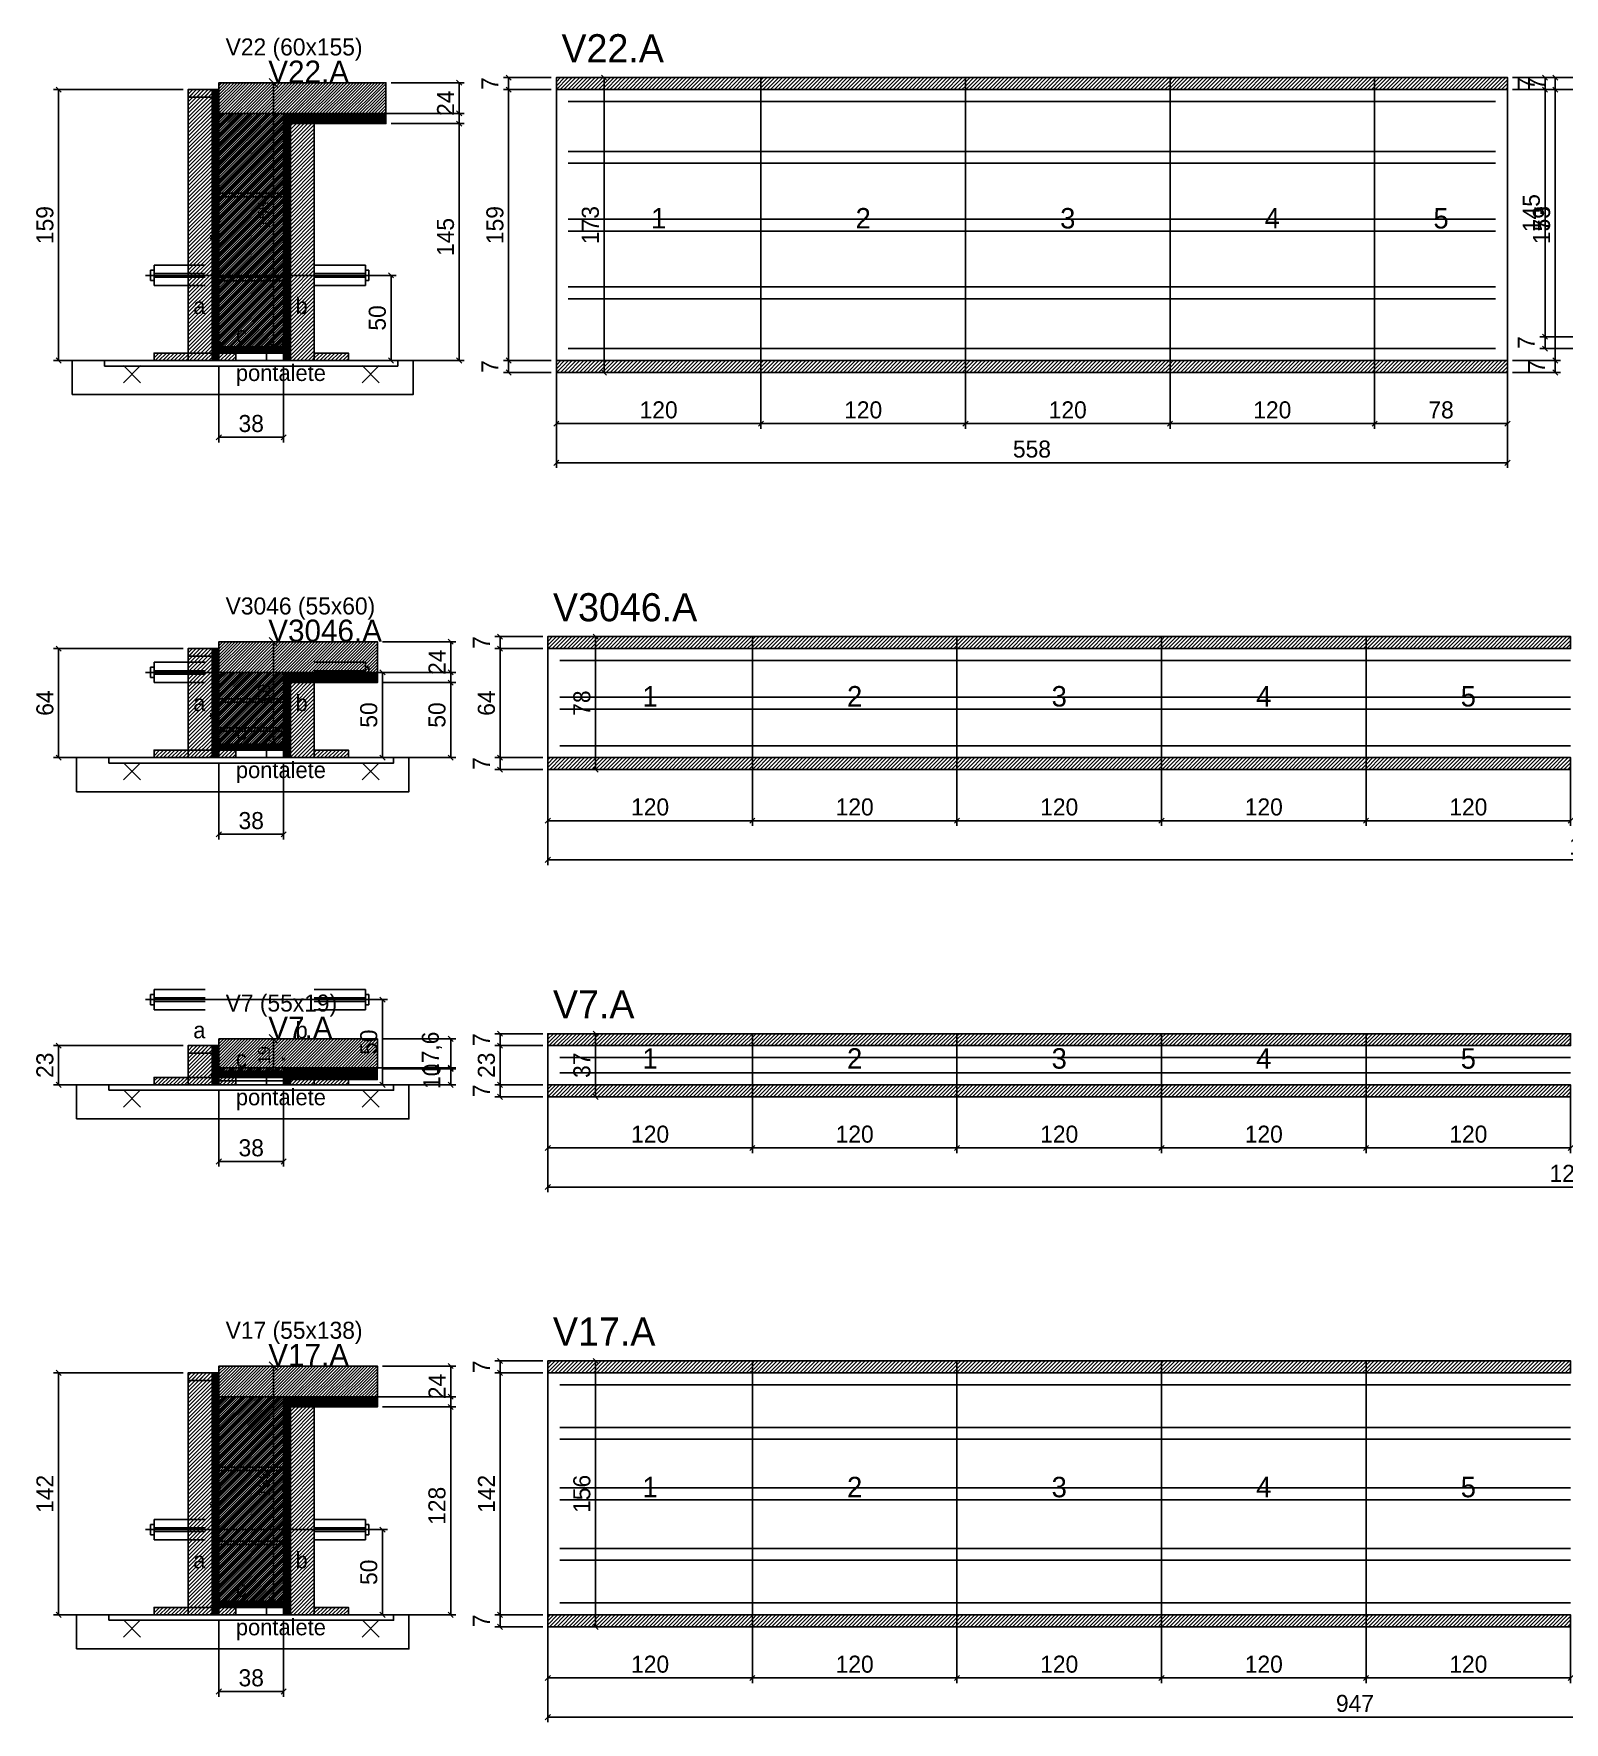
# Model space of a CAD drawing. Extents: x -10500 to 3070, y -7991 to 1250.
# Drawn here: x -69 to 829, y -958 to 33 of the extents above; entities that cross this region are included whole.
import ezdxf
from ezdxf.enums import TextEntityAlignment as Align

# ---------------------------------------------------------------- set-up
doc = ezdxf.new("R2010")
doc.units = 0
for name, color, linetype in [('5', 5, 'Continuous'), ('barrote', 126, 'Continuous'), ('CONCRETO', 251, 'Continuous'), ('COTA', 241, 'Continuous'), ('Cota Seção (2x)', 241, 'Continuous'), ('detalhes', 7, 'Continuous'), ('ESTRUTURACAO', 7, 'Continuous'), ('Hachura', 251, 'Continuous'), ('Madeira', 126, 'Continuous'), ('NOMENCLATURA', 7, 'Continuous'), ('Painéis', 200, 'Continuous'), ('presilha', 224, 'Continuous'), ('SARR_2.2x7', 40, 'Continuous'), ('SCO-___-LAJ', 224, 'Continuous'), ('TENSOR', 224, 'Continuous'), ('Texto Seção', 7, 'Continuous')]:
    doc.layers.add(name, color=color, linetype=linetype)
doc.dimstyles.new('PAINEL', dxfattribs={"dimtxt": 10, "dimasz": 3, "dimexe": 3, "dimexo": 3, "dimgap": 3, "dimtad": 1, "dimblk": 'OBLIQUE', "dimblk1": 'OBLIQUE', "dimcen": 2.5, "dimclrd": 4, "dimclre": 4, "dimclrt": 240, "dimazin": 3, "dimtfac": 1, "dimtmove": 0, "dimatfit": 3})
doc.dimstyles.new('SECAO2X', dxfattribs={"dimtxt": 7, "dimasz": 5, "dimexe": 3, "dimexo": 3, "dimgap": 2, "dimtad": 3, "dimblk": 'OBLIQUE', "dimblk1": 'OBLIQUE', "dimcen": 2.5, "dimclrd": 4, "dimclre": 4, "dimclrt": 1, "dimazin": 3, "dimtfac": 1, "dimtmove": 0, "dimatfit": 3})

# ---------------------------------------------------------------- blocks, each defined once
blk = doc.blocks.new('PAR_ESQ')
for p, q in [((-1, -1), (1, 1)), ((-1, 1), (1, -1))]:
    blk.add_line(p, q)
blk = doc.blocks.new('PAR_FUNDO_ESQ')
for p, q in [((-1, -1), (1, 1)), ((-1, 1), (1, -1))]:
    blk.add_line(p, q)
blk = doc.blocks.new('PAR_FUNDO_DIR')
for p, q in [((-1, -1), (1, 1)), ((-1, 1), (1, -1))]:
    blk.add_line(p, q)
blk = doc.blocks.new('par_int_esq')
for p, q in [((-1, -1), (1, 1)), ((-1, 1), (1, -1))]:
    blk.add_line(p, q)
blk = doc.blocks.new('par_int_dir')
for p, q in [((-1, -1), (1, 1)), ((-1, 1), (1, -1))]:
    blk.add_line(p, q)
blk = doc.blocks.new('_OBLIQUE')
at = {"color": 0, "linetype": 'BYBLOCK'}
blk.add_line((-0.5, -0.5), (0.5, 0.5), dxfattribs=at)

msp = doc.modelspace()

# ---------------------------------------------------------------- hatches: boundary and pattern name
at = {"layer": 'COTA'}
h = msp.add_hatch(dxfattribs=at)
h.set_pattern_fill('ANSI31', scale=0.4)
h.paths.add_polyline_path([(40, -151), (40, 4), (138, 4), (138, -20), (78, -20), (78, -151)])
h = msp.add_hatch(dxfattribs=at)
h.set_pattern_fill('ANSI31', scale=0.5)
h.paths.add_polyline_path([(238, 0), (358, 0), (358, 7), (238, 7)])
h = msp.add_hatch(dxfattribs=at)
h.set_pattern_fill('ANSI31', scale=0.5)
h.paths.add_polyline_path([(358, 0), (478, 0), (478, 7), (358, 7)])
h = msp.add_hatch(dxfattribs=at)
h.set_pattern_fill('ANSI31', scale=0.5)
h.paths.add_polyline_path([(478, 0), (598, 0), (598, 7), (478, 7)])
h = msp.add_hatch(dxfattribs=at)
h.set_pattern_fill('ANSI31', scale=0.5)
h.paths.add_polyline_path([(598, 0), (718, 0), (718, 7), (598, 7)])
h = msp.add_hatch(dxfattribs=at)
h.set_pattern_fill('ANSI31', scale=0.5)
h.paths.add_polyline_path([(718, 0), (796, 0), (796, 7), (718, 7)])
h = msp.add_hatch(dxfattribs=at)
h.set_pattern_fill('ANSI31', scale=0.5)
h.paths.add_polyline_path([(238, -166), (358, -166), (358, -159), (238, -159)])
h = msp.add_hatch(dxfattribs=at)
h.set_pattern_fill('ANSI31', scale=0.5)
h.paths.add_polyline_path([(358, -166), (478, -166), (478, -159), (358, -159)])
h = msp.add_hatch(dxfattribs=at)
h.set_pattern_fill('ANSI31', scale=0.5)
h.paths.add_polyline_path([(478, -166), (598, -166), (598, -159), (478, -159)])
h = msp.add_hatch(dxfattribs=at)
h.set_pattern_fill('ANSI31', scale=0.5)
h.paths.add_polyline_path([(598, -166), (718, -166), (718, -159), (598, -159)])
h = msp.add_hatch(dxfattribs=at)
h.set_pattern_fill('ANSI31', scale=0.5)
h.paths.add_polyline_path([(718, -166), (796, -166), (796, -159), (718, -159)])
h = msp.add_hatch(dxfattribs=at)
h.set_pattern_fill('ANSI31', scale=0.4)
h.paths.add_polyline_path([(40, -384), (40, -324), (133, -324), (133, -348), (78, -348), (78, -384)])
h = msp.add_hatch(dxfattribs=at)
h.set_pattern_fill('ANSI31', scale=0.5)
h.paths.add_polyline_path([(233, -328), (353, -328), (353, -321), (233, -321)])
h = msp.add_hatch(dxfattribs=at)
h.set_pattern_fill('ANSI31', scale=0.5)
h.paths.add_polyline_path([(353, -328), (473, -328), (473, -321), (353, -321)])
h = msp.add_hatch(dxfattribs=at)
h.set_pattern_fill('ANSI31', scale=0.5)
h.paths.add_polyline_path([(473, -328), (593, -328), (593, -321), (473, -321)])
h = msp.add_hatch(dxfattribs=at)
h.set_pattern_fill('ANSI31', scale=0.5)
h.paths.add_polyline_path([(593, -328), (713, -328), (713, -321), (593, -321)])
h = msp.add_hatch(dxfattribs=at)
h.set_pattern_fill('ANSI31', scale=0.5)
h.paths.add_polyline_path([(713, -328), (833, -328), (833, -321), (713, -321)])
h = msp.add_hatch(dxfattribs=at)
h.set_pattern_fill('ANSI31', scale=0.5)
h.paths.add_polyline_path([(233, -399), (353, -399), (353, -392), (233, -392)])
h = msp.add_hatch(dxfattribs=at)
h.set_pattern_fill('ANSI31', scale=0.5)
h.paths.add_polyline_path([(353, -399), (473, -399), (473, -392), (353, -392)])
h = msp.add_hatch(dxfattribs=at)
h.set_pattern_fill('ANSI31', scale=0.5)
h.paths.add_polyline_path([(473, -399), (593, -399), (593, -392), (473, -392)])
h = msp.add_hatch(dxfattribs=at)
h.set_pattern_fill('ANSI31', scale=0.5)
h.paths.add_polyline_path([(593, -399), (713, -399), (713, -392), (593, -392)])
h = msp.add_hatch(dxfattribs=at)
h.set_pattern_fill('ANSI31', scale=0.5)
h.paths.add_polyline_path([(713, -399), (833, -399), (833, -392), (713, -392)])
h = msp.add_hatch(dxfattribs=at)
h.set_pattern_fill('ANSI31', scale=0.5)
h.paths.add_polyline_path([(233, -561), (353, -561), (353, -554), (233, -554)])
h = msp.add_hatch(dxfattribs=at)
h.set_pattern_fill('ANSI31', scale=0.5)
h.paths.add_polyline_path([(353, -561), (473, -561), (473, -554), (353, -554)])
h = msp.add_hatch(dxfattribs=at)
h.set_pattern_fill('ANSI31', scale=0.5)
h.paths.add_polyline_path([(473, -561), (593, -561), (593, -554), (473, -554)])
h = msp.add_hatch(dxfattribs=at)
h.set_pattern_fill('ANSI31', scale=0.5)
h.paths.add_polyline_path([(593, -561), (713, -561), (713, -554), (593, -554)])
h = msp.add_hatch(dxfattribs=at)
h.set_pattern_fill('ANSI31', scale=0.5)
h.paths.add_polyline_path([(713, -561), (833, -561), (833, -554), (713, -554)])
h = msp.add_hatch(dxfattribs=at)
h.set_pattern_fill('ANSI31', scale=0.4)
h.paths.add_polyline_path([(40, -576), (40, -557), (133, -557), (133, -574.6), (78, -574.6), (78, -576)])
h = msp.add_hatch(dxfattribs=at)
h.set_pattern_fill('ANSI31', scale=0.5)
h.paths.add_polyline_path([(233, -591), (353, -591), (353, -584), (233, -584)])
h = msp.add_hatch(dxfattribs=at)
h.set_pattern_fill('ANSI31', scale=0.5)
h.paths.add_polyline_path([(353, -591), (473, -591), (473, -584), (353, -584)])
h = msp.add_hatch(dxfattribs=at)
h.set_pattern_fill('ANSI31', scale=0.5)
h.paths.add_polyline_path([(473, -591), (593, -591), (593, -584), (473, -584)])
h = msp.add_hatch(dxfattribs=at)
h.set_pattern_fill('ANSI31', scale=0.5)
h.paths.add_polyline_path([(593, -591), (713, -591), (713, -584), (593, -584)])
h = msp.add_hatch(dxfattribs=at)
h.set_pattern_fill('ANSI31', scale=0.5)
h.paths.add_polyline_path([(713, -591), (833, -591), (833, -584), (713, -584)])
h = msp.add_hatch(dxfattribs=at)
h.set_pattern_fill('ANSI31', scale=0.4)
h.paths.add_polyline_path([(40, -887), (40, -749), (133, -749), (133, -773), (78, -773), (78, -887)])
h = msp.add_hatch(dxfattribs=at)
h.set_pattern_fill('ANSI31', scale=0.5)
h.paths.add_polyline_path([(233, -753), (353, -753), (353, -746), (233, -746)])
h = msp.add_hatch(dxfattribs=at)
h.set_pattern_fill('ANSI31', scale=0.5)
h.paths.add_polyline_path([(353, -753), (473, -753), (473, -746), (353, -746)])
h = msp.add_hatch(dxfattribs=at)
h.set_pattern_fill('ANSI31', scale=0.5)
h.paths.add_polyline_path([(473, -753), (593, -753), (593, -746), (473, -746)])
h = msp.add_hatch(dxfattribs=at)
h.set_pattern_fill('ANSI31', scale=0.5)
h.paths.add_polyline_path([(593, -753), (713, -753), (713, -746), (593, -746)])
h = msp.add_hatch(dxfattribs=at)
h.set_pattern_fill('ANSI31', scale=0.5)
h.paths.add_polyline_path([(713, -753), (833, -753), (833, -746), (713, -746)])
h = msp.add_hatch(dxfattribs=at)
h.set_pattern_fill('ANSI31', scale=0.5)
h.paths.add_polyline_path([(233, -902), (353, -902), (353, -895), (233, -895)])
h = msp.add_hatch(dxfattribs=at)
h.set_pattern_fill('ANSI31', scale=0.5)
h.paths.add_polyline_path([(353, -902), (473, -902), (473, -895), (353, -895)])
h = msp.add_hatch(dxfattribs=at)
h.set_pattern_fill('ANSI31', scale=0.5)
h.paths.add_polyline_path([(473, -902), (593, -902), (593, -895), (473, -895)])
h = msp.add_hatch(dxfattribs=at)
h.set_pattern_fill('ANSI31', scale=0.5)
h.paths.add_polyline_path([(593, -902), (713, -902), (713, -895), (593, -895)])
h = msp.add_hatch(dxfattribs=at)
h.set_pattern_fill('ANSI31', scale=0.5)
h.paths.add_polyline_path([(713, -902), (833, -902), (833, -895), (713, -895)])
at = {"layer": 'Hachura'}
h = msp.add_hatch(dxfattribs=at)
h.set_pattern_fill('ANSI31', scale=0.5)
h.paths.add_polyline_path([(22, -159), (36, -159), (36, 0), (22, 0)])
h = msp.add_hatch(dxfattribs=at)
h.set_pattern_fill('ANSI31', scale=0.5)
h.paths.add_polyline_path([(22, -4.4), (36, -4.4), (36, 0), (22, 0)])
h = msp.add_hatch(dxfattribs=at)
h.set_pattern_fill('SOLID')
h.paths.add_polyline_path([(36, -159), (40, -159), (40, 0), (36, 0)])
h = msp.add_hatch(dxfattribs=at)
h.set_pattern_fill('SOLID')
h.paths.add_polyline_path([(78, -159), (82, -159), (82, -14), (78, -14)])
h = msp.add_hatch(dxfattribs=at)
h.set_pattern_fill('SOLID')
h.paths.add_polyline_path([(78, -14), (138, -14), (138, -20), (78, -20)])
h = msp.add_hatch(dxfattribs=at)
h.set_pattern_fill('ANSI31', scale=0.5)
h.paths.add_polyline_path([(82, -159), (96, -159), (96, -14), (82, -14)])
h = msp.add_hatch(dxfattribs=at)
h.set_pattern_fill('ANSI31', scale=0.5)
h.paths.add_polyline_path([(82, -18.4), (96, -18.4), (96, -14), (82, -14)])
h = msp.add_hatch(dxfattribs=at)
h.set_pattern_fill('ANSI31', scale=0.5)
h.paths.add_polyline_path([(2, -159), (22, -159), (22, -154.6), (2, -154.6)])
h = msp.add_hatch(dxfattribs=at)
h.set_pattern_fill('SOLID')
h.paths.add_polyline_path([(40, -154.6), (78, -154.6), (78, -151), (40, -151)])
h = msp.add_hatch(dxfattribs=at)
h.set_pattern_fill('ANSI31', scale=0.5)
h.paths.add_polyline_path([(40, -159), (50, -159), (50, -154.6), (40, -154.6)])
h = msp.add_hatch(dxfattribs=at)
h.set_pattern_fill('ANSI31', scale=0.5)
h.paths.add_polyline_path([(96, -159), (116, -159), (116, -154.6), (96, -154.6)])
h = msp.add_hatch(dxfattribs=at)
h.set_pattern_fill('ANSI31', scale=0.5)
h.paths.add_polyline_path([(22, -392), (36, -392), (36, -328), (22, -328)])
h = msp.add_hatch(dxfattribs=at)
h.set_pattern_fill('ANSI31', scale=0.5)
h.paths.add_polyline_path([(22, -332.4), (36, -332.4), (36, -328), (22, -328)])
h = msp.add_hatch(dxfattribs=at)
h.set_pattern_fill('SOLID')
h.paths.add_polyline_path([(36, -392), (40, -392), (40, -328), (36, -328)])
h = msp.add_hatch(dxfattribs=at)
h.set_pattern_fill('SOLID')
h.paths.add_polyline_path([(78, -392), (82, -392), (82, -342), (78, -342)])
h = msp.add_hatch(dxfattribs=at)
h.set_pattern_fill('SOLID')
h.paths.add_polyline_path([(78, -342), (133, -342), (133, -348), (78, -348)])
h = msp.add_hatch(dxfattribs=at)
h.set_pattern_fill('ANSI31', scale=0.5)
h.paths.add_polyline_path([(82, -392), (96, -392), (96, -342), (82, -342)])
h = msp.add_hatch(dxfattribs=at)
h.set_pattern_fill('ANSI31', scale=0.5)
h.paths.add_polyline_path([(82, -346.4), (96, -346.4), (96, -342), (82, -342)])
h = msp.add_hatch(dxfattribs=at)
h.set_pattern_fill('SOLID')
h.paths.add_polyline_path([(40, -387.6), (78, -387.6), (78, -384), (40, -384)])
h = msp.add_hatch(dxfattribs=at)
h.set_pattern_fill('ANSI31', scale=0.5)
h.paths.add_polyline_path([(2, -392), (22, -392), (22, -387.6), (2, -387.6)])
h = msp.add_hatch(dxfattribs=at)
h.set_pattern_fill('ANSI31', scale=0.5)
h.paths.add_polyline_path([(40, -392), (50, -392), (50, -387.6), (40, -387.6)])
h = msp.add_hatch(dxfattribs=at)
h.set_pattern_fill('ANSI31', scale=0.5)
h.paths.add_polyline_path([(96, -392), (116, -392), (116, -387.6), (96, -387.6)])
h = msp.add_hatch(dxfattribs=at)
h.set_pattern_fill('ANSI31', scale=0.5)
h.paths.add_polyline_path([(22, -584), (36, -584), (36, -561), (22, -561)])
h = msp.add_hatch(dxfattribs=at)
h.set_pattern_fill('ANSI31', scale=0.5)
h.paths.add_polyline_path([(22, -565.4), (36, -565.4), (36, -561), (22, -561)])
h = msp.add_hatch(dxfattribs=at)
h.set_pattern_fill('SOLID')
h.paths.add_polyline_path([(36, -584), (40, -584), (40, -561), (36, -561)])
h = msp.add_hatch(dxfattribs=at)
h.set_pattern_fill('SOLID')
h.paths.add_polyline_path([(78, -584), (82, -584), (82, -574), (78, -574)])
h = msp.add_hatch(dxfattribs=at)
h.set_pattern_fill('SOLID')
h.paths.add_polyline_path([(78, -574), (133, -574), (133, -581), (78, -581)])
h = msp.add_hatch(dxfattribs=at)
h.set_pattern_fill('ANSI31', scale=0.5)
h.paths.add_polyline_path([(82, -584), (96, -584), (96, -574), (82, -574)])
h = msp.add_hatch(dxfattribs=at)
h.set_pattern_fill('ANSI31', scale=0.5)
h.paths.add_polyline_path([(82, -578.4), (96, -578.4), (96, -574), (82, -574)])
h = msp.add_hatch(dxfattribs=at)
h.set_pattern_fill('ANSI31', scale=0.5)
h.paths.add_polyline_path([(2, -584), (22, -584), (22, -579.6), (2, -579.6)])
h = msp.add_hatch(dxfattribs=at)
h.set_pattern_fill('SOLID')
h.paths.add_polyline_path([(40, -579.6), (78, -579.6), (78, -576), (40, -576)])
h = msp.add_hatch(dxfattribs=at)
h.set_pattern_fill('ANSI31', scale=0.5)
h.paths.add_polyline_path([(40, -584), (50, -584), (50, -579.6), (40, -579.6)])
h = msp.add_hatch(dxfattribs=at)
h.set_pattern_fill('ANSI31', scale=0.5)
h.paths.add_polyline_path([(96, -584), (116, -584), (116, -579.6), (96, -579.6)])
h = msp.add_hatch(dxfattribs=at)
h.set_pattern_fill('ANSI31', scale=0.5)
h.paths.add_polyline_path([(22, -895), (36, -895), (36, -753), (22, -753)])
h = msp.add_hatch(dxfattribs=at)
h.set_pattern_fill('ANSI31', scale=0.5)
h.paths.add_polyline_path([(22, -757.4), (36, -757.4), (36, -753), (22, -753)])
h = msp.add_hatch(dxfattribs=at)
h.set_pattern_fill('SOLID')
h.paths.add_polyline_path([(36, -895), (40, -895), (40, -753), (36, -753)])
h = msp.add_hatch(dxfattribs=at)
h.set_pattern_fill('SOLID')
h.paths.add_polyline_path([(78, -895), (82, -895), (82, -767), (78, -767)])
h = msp.add_hatch(dxfattribs=at)
h.set_pattern_fill('SOLID')
h.paths.add_polyline_path([(78, -767), (133, -767), (133, -773), (78, -773)])
h = msp.add_hatch(dxfattribs=at)
h.set_pattern_fill('ANSI31', scale=0.5)
h.paths.add_polyline_path([(82, -895), (96, -895), (96, -767), (82, -767)])
h = msp.add_hatch(dxfattribs=at)
h.set_pattern_fill('ANSI31', scale=0.5)
h.paths.add_polyline_path([(82, -771.4), (96, -771.4), (96, -767), (82, -767)])
h = msp.add_hatch(dxfattribs=at)
h.set_pattern_fill('ANSI31', scale=0.5)
h.paths.add_polyline_path([(2, -895), (22, -895), (22, -890.6), (2, -890.6)])
h = msp.add_hatch(dxfattribs=at)
h.set_pattern_fill('SOLID')
h.paths.add_polyline_path([(40, -890.6), (78, -890.6), (78, -887), (40, -887)])
h = msp.add_hatch(dxfattribs=at)
h.set_pattern_fill('ANSI31', scale=0.5)
h.paths.add_polyline_path([(40, -895), (50, -895), (50, -890.6), (40, -890.6)])
h = msp.add_hatch(dxfattribs=at)
h.set_pattern_fill('ANSI31', scale=0.5)
h.paths.add_polyline_path([(96, -895), (116, -895), (116, -890.6), (96, -890.6)])
at = {"layer": 'HACHURACONCRETO'}
h = msp.add_hatch(dxfattribs=at)
h.set_pattern_fill('ANSI31', scale=0.3)
h.paths.add_polyline_path([(40, -154.6), (78, -154.6), (78, -14), (40, -14)])
h = msp.add_hatch(dxfattribs=at)
h.set_pattern_fill('ANSI31', scale=0.3)
h.paths.add_polyline_path([(40, -387.6), (78, -387.6), (78, -342), (40, -342)])
h = msp.add_hatch(dxfattribs=at)
h.set_pattern_fill('ANSI31', scale=0.3)
h.paths.add_polyline_path([(40, -579.6), (78, -579.6), (78, -574), (40, -574)])
h = msp.add_hatch(dxfattribs=at)
h.set_pattern_fill('ANSI31', scale=0.3)
h.paths.add_polyline_path([(40, -890.6), (78, -890.6), (78, -767), (40, -767)])

# ---------------------------------------------------------------- linework, layer by layer
for p, q in [((0, -106), (0, -112)), ((2, -106), (0, -106)), ((2, -103), (32, -103)), ((2, -103), (2, -115)), ((2, -108), (32, -108)), ((96, -103), (126, -103)), ((96, -108), (126, -108)), ((126, -103), (126, -115)), ((126, -106), (128, -106)), ((128, -106), (128, -112)), ((2, -112), (0, -112)), ((2, -110), (32, -110)), ((2, -115), (32, -115)), ((96, -110), (126, -110)), ((96, -115), (126, -115)), ((126, -112), (128, -112)), ((2, -336), (32, -336)), ((2, -336), (2, -348)), ((96, -336), (126, -336)), ((126, -336), (126, -348)), ((0, -339), (0, -345)), ((2, -339), (0, -339)), ((2, -345), (0, -345)), ((2, -341), (32, -341)), ((2, -343), (32, -343)), ((96, -341), (126, -341)), ((96, -343), (126, -343)), ((126, -339), (128, -339)), ((126, -345), (128, -345)), ((128, -339), (128, -345)), ((2, -348), (32, -348)), ((96, -348), (126, -348)), ((0, -531), (0, -537)), ((2, -531), (0, -531)), ((2, -528), (32, -528)), ((2, -528), (2, -540)), ((2, -533), (32, -533)), ((2, -535), (32, -535)), ((96, -528), (126, -528)), ((96, -533), (126, -533)), ((96, -535), (126, -535)), ((126, -528), (126, -540)), ((126, -531), (128, -531)), ((128, -531), (128, -537)), ((2, -537), (0, -537)), ((2, -540), (32, -540)), ((96, -540), (126, -540)), ((126, -537), (128, -537)), ((0, -842), (0, -848)), ((2, -842), (0, -842)), ((2, -839), (32, -839)), ((2, -839), (2, -851)), ((96, -839), (126, -839)), ((126, -839), (126, -851)), ((126, -842), (128, -842)), ((128, -842), (128, -848)), ((2, -848), (0, -848)), ((2, -844), (32, -844)), ((2, -846), (32, -846)), ((2, -851), (32, -851)), ((96, -844), (126, -844)), ((96, -846), (126, -846)), ((96, -851), (126, -851)), ((126, -848), (128, -848))]:
    msp.add_line(p, q)
at = {"layer": 'BARRA_ANCORAGEM'}
for p, q in [((40, -60.85), (78, -60.85)), ((40, -62.85), (40, -60.85)), ((40, -62.85), (78, -62.85)), ((78, -62.85), (78, -60.85)), ((40, -110.15), (78, -110.15)), ((40, -112.15), (40, -110.15)), ((40, -112.15), (78, -112.15)), ((78, -112.15), (78, -110.15)), ((40, -357.5), (78, -357.5)), ((40, -359.5), (40, -357.5)), ((40, -359.5), (78, -359.5)), ((78, -359.5), (78, -357.5)), ((40, -374.5), (78, -374.5)), ((40, -376.5), (40, -374.5)), ((78, -376.5), (78, -374.5)), ((40, -376.5), (78, -376.5)), ((40, -576.3), (78, -576.3)), ((40, -578.3), (40, -576.3)), ((40, -578.3), (78, -578.3)), ((40, -579.7), (78, -579.7)), ((40, -581.7), (40, -579.7)), ((40, -581.7), (78, -581.7)), ((78, -578.3), (78, -576.3)), ((78, -581.7), (78, -579.7)), ((40, -808.24), (78, -808.24)), ((40, -810.24), (40, -808.24)), ((40, -810.24), (78, -810.24)), ((78, -810.24), (78, -808.24)), ((40, -851.76), (78, -851.76)), ((40, -853.76), (40, -851.76)), ((78, -853.76), (78, -851.76)), ((40, -853.76), (78, -853.76))]:
    msp.add_line(p, q, dxfattribs=at)
at = {"layer": 'barrote'}
for points in [[(-46, -179), (154, -179), (154, -159), (-46, -159)], [(-43.5, -412), (151.5, -412), (151.5, -392), (-43.5, -392)], [(-43.5, -604), (151.5, -604), (151.5, -584), (-43.5, -584)], [(-43.5, -915), (151.5, -915), (151.5, -895), (-43.5, -895)]]:
    msp.add_lwpolyline(points, close=True, dxfattribs=at)
at = {"layer": 'CONCRETO'}
for points in [[(40, -151), (40, 4), (138, 4), (138, -20), (78, -20), (78, -151)], [(40, -384), (40, -324), (133, -324), (133, -348), (78, -348), (78, -384)], [(40, -576), (40, -557), (133, -557), (133, -574.6), (78, -574.6), (78, -576)], [(40, -887), (40, -749), (133, -749), (133, -773), (78, -773), (78, -887)]]:
    msp.add_lwpolyline(points, close=True, dxfattribs=at)
at = {"layer": 'HACHURACONCRETO'}
for points in [[(40, -154.6), (78, -154.6), (78, -14), (40, -14)], [(40, -387.6), (78, -387.6), (78, -342), (40, -342)], [(40, -579.6), (78, -579.6), (78, -574), (40, -574)], [(40, -890.6), (78, -890.6), (78, -767), (40, -767)]]:
    msp.add_lwpolyline(points, close=True, dxfattribs=at)
at = {"layer": 'Madeira'}
for points in [[(22, -159), (36, -159), (36, 0), (22, 0)], [(22, -4.4), (36, -4.4), (36, 0), (22, 0)], [(82, -159), (96, -159), (96, -14), (82, -14)], [(82, -18.4), (96, -18.4), (96, -14), (82, -14)], [(2, -159), (22, -159), (22, -154.6), (2, -154.6)], [(22, -159), (36, -159), (36, -154.6), (22, -154.6)], [(40, -159), (50, -159), (50, -154.6), (40, -154.6)], [(68, -159), (78, -159), (78, -154.6), (68, -154.6)], [(96, -159), (116, -159), (116, -154.6), (96, -154.6)], [(22, -392), (36, -392), (36, -328), (22, -328)], [(22, -332.4), (36, -332.4), (36, -328), (22, -328)], [(82, -392), (96, -392), (96, -342), (82, -342)], [(82, -346.4), (96, -346.4), (96, -342), (82, -342)], [(2, -392), (22, -392), (22, -387.6), (2, -387.6)], [(22, -392), (36, -392), (36, -387.6), (22, -387.6)], [(40, -392), (50, -392), (50, -387.6), (40, -387.6)], [(68, -392), (78, -392), (78, -387.6), (68, -387.6)], [(96, -392), (116, -392), (116, -387.6), (96, -387.6)], [(22, -584), (36, -584), (36, -561), (22, -561)], [(22, -565.4), (36, -565.4), (36, -561), (22, -561)], [(82, -584), (96, -584), (96, -574), (82, -574)], [(82, -578.4), (96, -578.4), (96, -574), (82, -574)], [(2, -584), (22, -584), (22, -579.6), (2, -579.6)], [(22, -584), (36, -584), (36, -579.6), (22, -579.6)], [(40, -584), (50, -584), (50, -579.6), (40, -579.6)], [(68, -584), (78, -584), (78, -579.6), (68, -579.6)], [(96, -584), (116, -584), (116, -579.6), (96, -579.6)], [(22, -895), (36, -895), (36, -753), (22, -753)], [(22, -757.4), (36, -757.4), (36, -753), (22, -753)], [(82, -895), (96, -895), (96, -767), (82, -767)], [(82, -771.4), (96, -771.4), (96, -767), (82, -767)], [(2, -895), (22, -895), (22, -890.6), (2, -890.6)], [(22, -895), (36, -895), (36, -890.6), (22, -890.6)], [(40, -895), (50, -895), (50, -890.6), (40, -890.6)], [(68, -895), (78, -895), (78, -890.6), (68, -890.6)], [(96, -895), (116, -895), (116, -890.6), (96, -890.6)]]:
    msp.add_lwpolyline(points, close=True, dxfattribs=at)
at = {"layer": 'Painéis'}
for p, q in [((238, 0), (358, 0)), ((238, -159), (238, 0)), ((358, -159), (358, 0)), ((358, -159), (358, 0)), ((358, 0), (478, 0)), ((358, -159), (358, 0)), ((478, -159), (478, 0)), ((478, -159), (478, 0)), ((478, 0), (598, 0)), ((478, -159), (478, 0)), ((598, -159), (598, 0)), ((598, -159), (598, 0)), ((598, 0), (718, 0)), ((598, -159), (598, 0)), ((718, -159), (718, 0)), ((718, -159), (718, 0)), ((718, 0), (796, 0)), ((718, -159), (718, 0)), ((796, -159), (796, 0)), ((238, -159), (358, -159)), ((358, -159), (478, -159)), ((478, -159), (598, -159)), ((598, -159), (718, -159)), ((718, -159), (796, -159)), ((233, -328), (353, -328)), ((233, -392), (233, -328)), ((353, -392), (353, -328)), ((353, -392), (353, -328)), ((353, -328), (473, -328)), ((353, -392), (353, -328)), ((473, -392), (473, -328)), ((473, -392), (473, -328)), ((473, -328), (593, -328)), ((473, -392), (473, -328)), ((593, -392), (593, -328)), ((593, -392), (593, -328)), ((593, -328), (713, -328)), ((593, -392), (593, -328)), ((713, -392), (713, -328)), ((713, -392), (713, -328)), ((713, -328), (833, -328)), ((713, -392), (713, -328)), ((233, -392), (353, -392)), ((353, -392), (473, -392)), ((473, -392), (593, -392)), ((593, -392), (713, -392)), ((713, -392), (833, -392)), ((233, -561), (353, -561)), ((233, -584), (233, -561)), ((353, -584), (353, -561)), ((353, -584), (353, -561)), ((353, -561), (473, -561)), ((353, -584), (353, -561)), ((473, -584), (473, -561)), ((473, -584), (473, -561)), ((473, -561), (593, -561)), ((473, -584), (473, -561)), ((593, -584), (593, -561)), ((593, -584), (593, -561)), ((593, -561), (713, -561)), ((593, -584), (593, -561)), ((713, -584), (713, -561)), ((713, -584), (713, -561)), ((713, -561), (833, -561)), ((713, -584), (713, -561)), ((233, -584), (353, -584)), ((353, -584), (473, -584)), ((473, -584), (593, -584)), ((593, -584), (713, -584)), ((713, -584), (833, -584)), ((233, -753), (353, -753)), ((233, -895), (233, -753)), ((353, -895), (353, -753)), ((353, -895), (353, -753)), ((353, -753), (473, -753)), ((353, -895), (353, -753)), ((473, -895), (473, -753)), ((473, -895), (473, -753)), ((473, -753), (593, -753)), ((473, -895), (473, -753)), ((593, -895), (593, -753)), ((593, -895), (593, -753)), ((593, -753), (713, -753)), ((593, -895), (593, -753)), ((713, -895), (713, -753)), ((713, -895), (713, -753)), ((713, -753), (833, -753)), ((713, -895), (713, -753)), ((233, -895), (353, -895)), ((353, -895), (473, -895)), ((473, -895), (593, -895)), ((593, -895), (713, -895)), ((713, -895), (833, -895))]:
    msp.add_line(p, q, dxfattribs=at)
for points in [[(36, -159), (40, -159), (40, 0), (36, 0)], [(78, -159), (82, -159), (82, -14), (78, -14)], [(78, -14), (138, -14), (138, -20), (78, -20)], [(40, -154.6), (78, -154.6), (78, -151), (40, -151)], [(36, -392), (40, -392), (40, -328), (36, -328)], [(78, -392), (82, -392), (82, -342), (78, -342)], [(78, -342), (133, -342), (133, -348), (78, -348)], [(40, -387.6), (78, -387.6), (78, -384), (40, -384)], [(36, -584), (40, -584), (40, -561), (36, -561)], [(78, -584), (82, -584), (82, -574), (78, -574)], [(78, -574), (133, -574), (133, -574.6), (78, -574.6)], [(40, -579.6), (78, -579.6), (78, -576), (40, -576)], [(36, -895), (40, -895), (40, -753), (36, -753)], [(78, -895), (82, -895), (82, -767), (78, -767)], [(78, -767), (133, -767), (133, -773), (78, -773)], [(40, -890.6), (78, -890.6), (78, -887), (40, -887)]]:
    msp.add_lwpolyline(points, close=True, dxfattribs=at)
at = {"layer": 'presilha'}
for p, q in [((-16, -172), (-6, -162)), ((-16, -162), (-6, -172)), ((124, -172), (134, -162)), ((124, -162), (134, -172)), ((-16, -405), (-6, -395)), ((-16, -395), (-6, -405)), ((124, -405), (134, -395)), ((124, -395), (134, -405)), ((-16, -597), (-6, -587)), ((-16, -587), (-6, -597)), ((124, -597), (134, -587)), ((124, -587), (134, -597)), ((-16, -908), (-6, -898)), ((-16, -898), (-6, -908)), ((124, -908), (134, -898)), ((124, -898), (134, -908))]:
    msp.add_line(p, q, dxfattribs=at)
at = {"layer": 'SARR_2.2x7'}
for points in [[(245, -7), (358, -7)], [(245, -7), (358, -7)], [(358, -7), (478, -7)], [(358, -7), (478, -7)], [(478, -7), (598, -7)], [(478, -7), (598, -7)], [(598, -7), (718, -7)], [(598, -7), (718, -7)], [(718, -7), (789, -7)], [(718, -7), (789, -7)], [(245, -36.25), (358, -36.25)], [(245, -36.25), (358, -36.25)], [(358, -36.25), (478, -36.25)], [(358, -36.25), (478, -36.25)], [(478, -36.25), (598, -36.25)], [(478, -36.25), (598, -36.25)], [(598, -36.25), (718, -36.25)], [(598, -36.25), (718, -36.25)], [(718, -36.25), (789, -36.25)], [(718, -36.25), (789, -36.25)], [(245, -43.25), (358, -43.25)], [(245, -43.25), (358, -43.25)], [(358, -43.25), (478, -43.25)], [(358, -43.25), (478, -43.25)], [(478, -43.25), (598, -43.25)], [(478, -43.25), (598, -43.25)], [(598, -43.25), (718, -43.25)], [(598, -43.25), (718, -43.25)], [(718, -43.25), (789, -43.25)], [(718, -43.25), (789, -43.25)], [(245, -76), (358, -76)], [(245, -76), (358, -76)], [(358, -76), (478, -76)], [(358, -76), (478, -76)], [(478, -76), (598, -76)], [(478, -76), (598, -76)], [(598, -76), (718, -76)], [(598, -76), (718, -76)], [(718, -76), (789, -76)], [(718, -76), (789, -76)], [(245, -83), (358, -83)], [(245, -83), (358, -83)], [(358, -83), (478, -83)], [(358, -83), (478, -83)], [(478, -83), (598, -83)], [(478, -83), (598, -83)], [(598, -83), (718, -83)], [(598, -83), (718, -83)], [(718, -83), (789, -83)], [(718, -83), (789, -83)], [(245, -115.75), (358, -115.75)], [(245, -115.75), (358, -115.75)], [(358, -115.75), (478, -115.75)], [(358, -115.75), (478, -115.75)], [(478, -115.75), (598, -115.75)], [(478, -115.75), (598, -115.75)], [(598, -115.75), (718, -115.75)], [(598, -115.75), (718, -115.75)], [(718, -115.75), (789, -115.75)], [(718, -115.75), (789, -115.75)], [(245, -122.75), (358, -122.75)], [(245, -122.75), (358, -122.75)], [(358, -122.75), (478, -122.75)], [(358, -122.75), (478, -122.75)], [(478, -122.75), (598, -122.75)], [(478, -122.75), (598, -122.75)], [(598, -122.75), (718, -122.75)], [(598, -122.75), (718, -122.75)], [(718, -122.75), (789, -122.75)], [(718, -122.75), (789, -122.75)], [(245, -152), (358, -152)], [(245, -152), (358, -152)], [(358, -152), (478, -152)], [(358, -152), (478, -152)], [(478, -152), (598, -152)], [(478, -152), (598, -152)], [(598, -152), (718, -152)], [(598, -152), (718, -152)], [(718, -152), (789, -152)], [(718, -152), (789, -152)], [(240, -335), (353, -335)], [(240, -335), (353, -335)], [(353, -335), (473, -335)], [(353, -335), (473, -335)], [(473, -335), (593, -335)], [(473, -335), (593, -335)], [(593, -335), (713, -335)], [(593, -335), (713, -335)], [(713, -335), (833, -335)], [(713, -335), (833, -335)], [(240, -356.5), (353, -356.5)], [(240, -356.5), (353, -356.5)], [(353, -356.5), (473, -356.5)], [(353, -356.5), (473, -356.5)], [(473, -356.5), (593, -356.5)], [(473, -356.5), (593, -356.5)], [(593, -356.5), (713, -356.5)], [(593, -356.5), (713, -356.5)], [(713, -356.5), (833, -356.5)], [(713, -356.5), (833, -356.5)], [(240, -363.5), (353, -363.5)], [(240, -363.5), (353, -363.5)], [(353, -363.5), (473, -363.5)], [(353, -363.5), (473, -363.5)], [(473, -363.5), (593, -363.5)], [(473, -363.5), (593, -363.5)], [(593, -363.5), (713, -363.5)], [(593, -363.5), (713, -363.5)], [(713, -363.5), (833, -363.5)], [(713, -363.5), (833, -363.5)], [(240, -385), (353, -385)], [(240, -385), (353, -385)], [(353, -385), (473, -385)], [(353, -385), (473, -385)], [(473, -385), (593, -385)], [(473, -385), (593, -385)], [(593, -385), (713, -385)], [(593, -385), (713, -385)], [(713, -385), (833, -385)], [(713, -385), (833, -385)], [(240, -568), (353, -568)], [(240, -568), (353, -568)], [(353, -568), (473, -568)], [(353, -568), (473, -568)], [(473, -568), (593, -568)], [(473, -568), (593, -568)], [(593, -568), (713, -568)], [(593, -568), (713, -568)], [(713, -568), (833, -568)], [(713, -568), (833, -568)], [(240, -577), (353, -577)], [(240, -577), (353, -577)], [(353, -577), (473, -577)], [(353, -577), (473, -577)], [(473, -577), (593, -577)], [(473, -577), (593, -577)], [(593, -577), (713, -577)], [(593, -577), (713, -577)], [(713, -577), (833, -577)], [(713, -577), (833, -577)], [(240, -760), (353, -760)], [(240, -760), (353, -760)], [(353, -760), (473, -760)], [(353, -760), (473, -760)], [(473, -760), (593, -760)], [(473, -760), (593, -760)], [(593, -760), (713, -760)], [(593, -760), (713, -760)], [(713, -760), (833, -760)], [(713, -760), (833, -760)], [(240, -785), (353, -785)], [(240, -785), (353, -785)], [(240, -792), (353, -792)], [(240, -792), (353, -792)], [(353, -785), (473, -785)], [(353, -785), (473, -785)], [(353, -792), (473, -792)], [(353, -792), (473, -792)], [(473, -785), (593, -785)], [(473, -785), (593, -785)], [(473, -792), (593, -792)], [(473, -792), (593, -792)], [(593, -785), (713, -785)], [(593, -785), (713, -785)], [(593, -792), (713, -792)], [(593, -792), (713, -792)], [(713, -785), (833, -785)], [(713, -785), (833, -785)], [(713, -792), (833, -792)], [(713, -792), (833, -792)], [(240, -820.5), (353, -820.5)], [(240, -820.5), (353, -820.5)], [(353, -820.5), (473, -820.5)], [(353, -820.5), (473, -820.5)], [(473, -820.5), (593, -820.5)], [(473, -820.5), (593, -820.5)], [(593, -820.5), (713, -820.5)], [(593, -820.5), (713, -820.5)], [(713, -820.5), (833, -820.5)], [(713, -820.5), (833, -820.5)], [(240, -827.5), (353, -827.5)], [(240, -827.5), (353, -827.5)], [(353, -827.5), (473, -827.5)], [(353, -827.5), (473, -827.5)], [(473, -827.5), (593, -827.5)], [(473, -827.5), (593, -827.5)], [(593, -827.5), (713, -827.5)], [(593, -827.5), (713, -827.5)], [(713, -827.5), (833, -827.5)], [(713, -827.5), (833, -827.5)], [(240, -856), (353, -856)], [(240, -856), (353, -856)], [(353, -856), (473, -856)], [(353, -856), (473, -856)], [(473, -856), (593, -856)], [(473, -856), (593, -856)], [(593, -856), (713, -856)], [(593, -856), (713, -856)], [(713, -856), (833, -856)], [(713, -856), (833, -856)], [(240, -863), (353, -863)], [(240, -863), (353, -863)], [(353, -863), (473, -863)], [(353, -863), (473, -863)], [(473, -863), (593, -863)], [(473, -863), (593, -863)], [(593, -863), (713, -863)], [(593, -863), (713, -863)], [(713, -863), (833, -863)], [(713, -863), (833, -863)], [(240, -888), (353, -888)], [(240, -888), (353, -888)], [(353, -888), (473, -888)], [(353, -888), (473, -888)], [(473, -888), (593, -888)], [(473, -888), (593, -888)], [(593, -888), (713, -888)], [(593, -888), (713, -888)], [(713, -888), (833, -888)], [(713, -888), (833, -888)]]:
    msp.add_lwpolyline(points, dxfattribs=at)
at = {"layer": 'SARRAFO_2_2X7'}
for p, q in [((36, -9.2), (36, -4.8)), ((36, -4.8), (40, -4.8)), ((36, -9.2), (40, -9.2)), ((40, -9.2), (40, -4.8)), ((78, -23.2), (78, -18.8)), ((78, -18.8), (82, -18.8)), ((82, -23.2), (82, -18.8)), ((78, -23.2), (82, -23.2)), ((36, -38.45), (36, -34.05)), ((36, -34.05), (40, -34.05)), ((36, -38.45), (40, -38.45)), ((40, -38.45), (40, -34.05)), ((36, -45.45), (36, -41.05)), ((36, -41.05), (40, -41.05)), ((36, -45.45), (40, -45.45)), ((40, -45.45), (40, -41.05)), ((78, -48.95), (78, -44.55)), ((78, -44.55), (82, -44.55)), ((78, -48.95), (82, -48.95)), ((82, -48.95), (82, -44.55)), ((78, -55.95), (78, -51.55)), ((78, -51.55), (82, -51.55)), ((78, -55.95), (82, -55.95)), ((82, -55.95), (82, -51.55)), ((36, -78.2), (36, -73.8)), ((36, -73.8), (40, -73.8)), ((36, -78.2), (40, -78.2)), ((40, -78.2), (40, -73.8)), ((36, -85.2), (36, -80.8)), ((36, -80.8), (40, -80.8)), ((36, -85.2), (40, -85.2)), ((40, -85.2), (40, -80.8)), ((78, -85.2), (78, -80.8)), ((78, -80.8), (82, -80.8)), ((78, -85.2), (82, -85.2)), ((78, -92.2), (78, -87.8)), ((78, -87.8), (82, -87.8)), ((82, -85.2), (82, -80.8)), ((82, -92.2), (82, -87.8)), ((78, -92.2), (82, -92.2)), ((36, -117.95), (36, -113.55)), ((36, -113.55), (40, -113.55)), ((36, -117.95), (40, -117.95)), ((40, -117.95), (40, -113.55)), ((78, -121.45), (78, -117.05)), ((78, -117.05), (82, -117.05)), ((82, -121.45), (82, -117.05)), ((36, -124.95), (36, -120.55)), ((36, -120.55), (40, -120.55)), ((36, -124.95), (40, -124.95)), ((40, -124.95), (40, -120.55)), ((78, -121.45), (82, -121.45)), ((78, -128.45), (78, -124.05)), ((78, -124.05), (82, -124.05)), ((78, -128.45), (82, -128.45)), ((82, -128.45), (82, -124.05)), ((36, -154.2), (36, -149.8)), ((36, -149.8), (40, -149.8)), ((36, -154.2), (40, -154.2)), ((40, -154.2), (40, -149.8)), ((78, -154.2), (78, -149.8)), ((78, -149.8), (82, -149.8)), ((78, -154.2), (82, -154.2)), ((82, -154.2), (82, -149.8)), ((36, -337.2), (36, -332.8)), ((36, -332.8), (40, -332.8)), ((40, -337.2), (40, -332.8)), ((36, -337.2), (40, -337.2)), ((36, -358.7), (36, -354.3)), ((36, -354.3), (40, -354.3)), ((40, -358.7), (40, -354.3)), ((78, -351.2), (78, -346.8)), ((78, -346.8), (82, -346.8)), ((78, -351.2), (82, -351.2)), ((82, -351.2), (82, -346.8)), ((36, -358.7), (40, -358.7)), ((36, -365.7), (36, -361.3)), ((36, -361.3), (40, -361.3)), ((36, -365.7), (40, -365.7)), ((40, -365.7), (40, -361.3)), ((78, -365.7), (78, -361.3)), ((78, -361.3), (82, -361.3)), ((78, -365.7), (82, -365.7)), ((82, -365.7), (82, -361.3)), ((78, -372.7), (78, -368.3)), ((78, -368.3), (82, -368.3)), ((78, -372.7), (82, -372.7)), ((82, -372.7), (82, -368.3)), ((36, -387.2), (36, -382.8)), ((36, -382.8), (40, -382.8)), ((40, -387.2), (40, -382.8)), ((78, -387.2), (78, -382.8)), ((78, -382.8), (82, -382.8)), ((82, -387.2), (82, -382.8)), ((36, -387.2), (40, -387.2)), ((78, -387.2), (82, -387.2)), ((36, -570.2), (36, -565.8)), ((36, -565.8), (40, -565.8)), ((36, -570.2), (40, -570.2)), ((40, -570.2), (40, -565.8)), ((36, -579.2), (36, -574.8)), ((36, -574.8), (40, -574.8)), ((36, -579.2), (40, -579.2)), ((40, -579.2), (40, -574.8)), ((78, -581.2), (78, -576.8)), ((78, -576.8), (82, -576.8)), ((78, -581.2), (82, -581.2)), ((82, -581.2), (82, -576.8)), ((36, -762.2), (36, -757.8)), ((36, -757.8), (40, -757.8)), ((36, -762.2), (40, -762.2)), ((40, -762.2), (40, -757.8)), ((78, -776.2), (78, -771.8)), ((78, -771.8), (82, -771.8)), ((82, -776.2), (82, -771.8)), ((78, -776.2), (82, -776.2)), ((36, -787.2), (36, -782.8)), ((36, -782.8), (40, -782.8)), ((36, -787.2), (40, -787.2)), ((36, -794.2), (36, -789.8)), ((36, -789.8), (40, -789.8)), ((40, -787.2), (40, -782.8)), ((40, -794.2), (40, -789.8)), ((36, -794.2), (40, -794.2)), ((78, -797.7), (78, -793.3)), ((78, -793.3), (82, -793.3)), ((78, -797.7), (82, -797.7)), ((78, -804.7), (78, -800.3)), ((78, -800.3), (82, -800.3)), ((82, -797.7), (82, -793.3)), ((82, -804.7), (82, -800.3)), ((78, -804.7), (82, -804.7)), ((36, -822.7), (36, -818.3)), ((36, -818.3), (40, -818.3)), ((40, -822.7), (40, -818.3)), ((36, -822.7), (40, -822.7)), ((36, -829.7), (36, -825.3)), ((36, -825.3), (40, -825.3)), ((36, -829.7), (40, -829.7)), ((40, -829.7), (40, -825.3)), ((78, -829.7), (78, -825.3)), ((78, -825.3), (82, -825.3)), ((78, -829.7), (82, -829.7)), ((82, -829.7), (82, -825.3)), ((78, -836.7), (78, -832.3)), ((78, -832.3), (82, -832.3)), ((78, -836.7), (82, -836.7)), ((82, -836.7), (82, -832.3)), ((36, -858.2), (36, -853.8)), ((36, -853.8), (40, -853.8)), ((36, -858.2), (40, -858.2)), ((36, -865.2), (36, -860.8)), ((36, -860.8), (40, -860.8)), ((40, -858.2), (40, -853.8)), ((40, -865.2), (40, -860.8)), ((78, -861.7), (78, -857.3)), ((78, -857.3), (82, -857.3)), ((78, -861.7), (82, -861.7)), ((82, -861.7), (82, -857.3)), ((36, -865.2), (40, -865.2)), ((78, -868.7), (78, -864.3)), ((78, -864.3), (82, -864.3)), ((78, -868.7), (82, -868.7)), ((82, -868.7), (82, -864.3)), ((36, -890.2), (36, -885.8)), ((36, -885.8), (40, -885.8)), ((36, -890.2), (40, -890.2)), ((40, -890.2), (40, -885.8)), ((78, -890.2), (78, -885.8)), ((78, -885.8), (82, -885.8)), ((78, -890.2), (82, -890.2)), ((82, -890.2), (82, -885.8))]:
    msp.add_line(p, q, dxfattribs=at)
at = {"layer": 'SCO-___-LAJ'}
for points in [[(238, 0), (358, 0), (358, 7), (238, 7)], [(358, 0), (478, 0), (478, 7), (358, 7)], [(478, 0), (598, 0), (598, 7), (478, 7)], [(598, 0), (718, 0), (718, 7), (598, 7)], [(718, 0), (796, 0), (796, 7), (718, 7)], [(-27, -162.2), (145, -162.2), (145, -159), (-27, -159)], [(238, -166), (358, -166), (358, -159), (238, -159)], [(358, -166), (478, -166), (478, -159), (358, -159)], [(478, -166), (598, -166), (598, -159), (478, -159)], [(598, -166), (718, -166), (718, -159), (598, -159)], [(718, -166), (796, -166), (796, -159), (718, -159)], [(233, -328), (353, -328), (353, -321), (233, -321)], [(353, -328), (473, -328), (473, -321), (353, -321)], [(473, -328), (593, -328), (593, -321), (473, -321)], [(593, -328), (713, -328), (713, -321), (593, -321)], [(713, -328), (833, -328), (833, -321), (713, -321)], [(-24.5, -395.2), (142.5, -395.2), (142.5, -392), (-24.5, -392)], [(233, -399), (353, -399), (353, -392), (233, -392)], [(353, -399), (473, -399), (473, -392), (353, -392)], [(473, -399), (593, -399), (593, -392), (473, -392)], [(593, -399), (713, -399), (713, -392), (593, -392)], [(713, -399), (833, -399), (833, -392), (713, -392)], [(233, -561), (353, -561), (353, -554), (233, -554)], [(353, -561), (473, -561), (473, -554), (353, -554)], [(473, -561), (593, -561), (593, -554), (473, -554)], [(593, -561), (713, -561), (713, -554), (593, -554)], [(713, -561), (833, -561), (833, -554), (713, -554)], [(-24.5, -587.2), (142.5, -587.2), (142.5, -584), (-24.5, -584)], [(233, -591), (353, -591), (353, -584), (233, -584)], [(353, -591), (473, -591), (473, -584), (353, -584)], [(473, -591), (593, -591), (593, -584), (473, -584)], [(593, -591), (713, -591), (713, -584), (593, -584)], [(713, -591), (833, -591), (833, -584), (713, -584)], [(233, -753), (353, -753), (353, -746), (233, -746)], [(353, -753), (473, -753), (473, -746), (353, -746)], [(473, -753), (593, -753), (593, -746), (473, -746)], [(593, -753), (713, -753), (713, -746), (593, -746)], [(713, -753), (833, -753), (833, -746), (713, -746)], [(-24.5, -898.2), (142.5, -898.2), (142.5, -895), (-24.5, -895)], [(233, -902), (353, -902), (353, -895), (233, -895)], [(353, -902), (473, -902), (473, -895), (353, -895)], [(473, -902), (593, -902), (593, -895), (473, -895)], [(593, -902), (713, -902), (713, -895), (593, -895)], [(713, -902), (833, -902), (833, -895), (713, -895)]]:
    msp.add_lwpolyline(points, close=True, dxfattribs=at)
at = {"layer": 'TENSOR'}
for p, q in [((-3, -109), (136, -109)), ((-3, -342), (131, -342)), ((-3, -534), (131, -534)), ((-3, -845), (131, -845))]:
    msp.add_line(p, q, dxfattribs=at)

# ---------------------------------------------------------------- block references
at = {"layer": 'Painéis'}
for name, p in [('par_int_esq', (40, -76.5)), ('par_int_dir', (78, -76.5)), ('PAR_ESQ', (36, -86.5)), ('PAR_FUNDO_ESQ', (40, -149)), ('PAR_FUNDO_DIR', (78, -149)), ('par_int_esq', (40, -357)), ('par_int_dir', (78, -357)), ('PAR_ESQ', (36, -367)), ('PAR_FUNDO_ESQ', (40, -382)), ('PAR_FUNDO_DIR', (78, -382)), ('par_int_esq', (40, -569)), ('PAR_FUNDO_ESQ', (40, -574)), ('par_int_dir', (78, -569)), ('PAR_FUNDO_DIR', (78, -574)), ('PAR_ESQ', (36, -579)), ('par_int_esq', (40, -821)), ('par_int_dir', (78, -821)), ('PAR_ESQ', (36, -831)), ('PAR_FUNDO_ESQ', (40, -885)), ('PAR_FUNDO_DIR', (78, -885))]:
    msp.add_blockref(name, p, dxfattribs=at)

# ---------------------------------------------------------------- texts
at = {"layer": '5'}
for s, p in [('2', (418, -75.5)), ('3', (538, -75.5)), ('1', (298, -75.5)), ('4', (658, -75.5)), ('5', (757, -75.5)), ('1', (293, -356)), ('2', (413, -356)), ('3', (533, -356)), ('4', (653, -356)), ('5', (773, -356)), ('1', (293, -568.5)), ('2', (413, -568.5)), ('3', (533, -568.5)), ('4', (653, -568.5)), ('5', (773, -568.5)), ('1', (293, -820)), ('2', (413, -820)), ('3', (533, -820)), ('4', (653, -820)), ('5', (773, -820))]:
    msp.add_text(s, height=12, dxfattribs=at).set_placement(p, align=Align.MIDDLE_CENTER)
at = {"layer": 'detalhes'}
for s, p in [('a', (25, -131.7)), ('b', (85, -131.7)), ('c', (50, -148.5)), ('b', (85, -364.7)), ('a', (25, -364.7)), ('c', (50, -381.5)), ('a', (25, -556.7)), ('b', (85, -556.7)), ('c', (50, -573.5)), ('a', (25, -867.7)), ('b', (85, -867.7)), ('c', (50, -884.5))]:
    msp.add_text(s, height=9.6, dxfattribs=at).set_placement(p)
at = {"layer": 'ESTRUTURACAO'}
for p in [(50, -171), (50, -404), (50, -596), (50, -907)]:
    msp.add_text('pontalete', height=9.6, dxfattribs=at).set_placement(p)
at = {"layer": 'NOMENCLATURA'}
for s, p in [('V22.A', (241, 16)), ('V3046.A', (236, -312)), ('V7.A', (236, -545)), ('V17.A', (236, -737))]:
    msp.add_text(s, height=16.5, dxfattribs=at).set_placement(p)
at = {"layer": 'Texto Seção'}
for s, height, p in [('V22 (60x155)', 10, (44, 20)), ('V22.A', 13, (69, 4)), ('V3046 (55x60)', 10, (44, -308)), ('V3046.A', 13, (69, -324)), ('V7 (55x19)', 10, (44, -541)), ('V7.A', 13, (69, -557)), ('V17 (55x138)', 10, (44, -733)), ('V17.A', 13, (69, -749))]:
    msp.add_text(s, height=height, dxfattribs=at).set_placement(p)

# ---------------------------------------------------------------- dimensions: what is measured, and where the dimension line sits
at = {"layer": 'COTA'}
for base, p1, p2 in [((-54, -159), (2, -159), (22, 0)), ((181, -20), (138, -20), (138, 4)), ((210, 0), (238, 0), (238, 7)), ((210, -159), (238, -159), (238, 0)), ((266, -166), (238, -166), (238, 7)), ((824, -166), (796, -166), (796, 7)), ((824, 0), (796, 0), (796, 7)), ((824, -159), (796, -159), (796, 0)), ((818, 0), (846, 0), (846, 7)), ((818, -145), (846, -145), (846, 0)), ((181, -159), (96, -159), (96, -14)), ((141, -159), (96, -159), (96, -109)), ((818, -152), (846, -152), (846, -145)), ((210, -166), (238, -166), (238, -159)), ((824, -166), (796, -166), (796, -159)), ((-54, -392), (2, -392), (22, -328)), ((176, -348), (133, -348), (133, -324)), ((205, -328), (233, -328), (233, -321)), ((205, -392), (233, -392), (233, -328)), ((261, -399), (233, -399), (233, -321)), ((136, -392), (96, -392), (96, -342)), ((176, -392), (96, -392), (96, -342)), ((205, -399), (233, -399), (233, -392)), ((136, -584), (96, -584), (96, -534)), ((176, -574.6), (133, -574.6), (133, -557)), ((205, -561), (233, -561), (233, -554)), ((261, -591), (233, -591), (233, -554)), ((-54, -584), (2, -584), (22, -561)), ((205, -584), (233, -584), (233, -561)), ((176, -584), (96, -584), (96, -574)), ((205, -591), (233, -591), (233, -584)), ((-54, -895), (2, -895), (22, -753)), ((176, -773), (133, -773), (133, -749)), ((205, -753), (233, -753), (233, -746)), ((205, -895), (233, -895), (233, -753)), ((261, -902), (233, -902), (233, -746)), ((176, -895), (96, -895), (96, -767)), ((136, -895), (96, -895), (96, -845)), ((205, -902), (233, -902), (233, -895))]:
    msp.add_linear_dim(base=base, p1=p1, p2=p2, angle=90, dimstyle='PAINEL', dxfattribs=at).render()
for base, p1, p2 in [((40, -204), (40, -159), (78, -159)), ((238, -196), (238, -159), (358, -159)), ((238, -219), (238, -159), (796, -159)), ((358, -196), (358, -159), (478, -159)), ((478, -196), (478, -159), (598, -159)), ((598, -196), (598, -159), (718, -159)), ((718, -196), (718, -159), (796, -159)), ((40, -437), (40, -392), (78, -392)), ((233, -429), (233, -392), (353, -392)), ((233, -452), (233, -392), (1461, -392)), ((353, -429), (353, -392), (473, -392)), ((473, -429), (473, -392), (593, -392)), ((593, -429), (593, -392), (713, -392)), ((713, -429), (713, -392), (833, -392)), ((40, -629), (40, -584), (78, -584)), ((233, -621), (233, -584), (353, -584)), ((233, -644), (233, -584), (1438, -584)), ((353, -621), (353, -584), (473, -584)), ((473, -621), (473, -584), (593, -584)), ((593, -621), (593, -584), (713, -584)), ((713, -621), (713, -584), (833, -584)), ((40, -940), (40, -895), (78, -895)), ((233, -932), (233, -895), (353, -895)), ((233, -955), (233, -895), (1180, -895)), ((353, -932), (353, -895), (473, -895)), ((473, -932), (473, -895), (593, -895)), ((593, -932), (593, -895), (713, -895)), ((713, -932), (713, -895), (833, -895))]:
    msp.add_linear_dim(base=base, p1=p1, p2=p2, dimstyle='PAINEL', dxfattribs=at).render()
at = {"layer": 'Cota Seção (2x)'}
for base, p1, p2 in [((72, -151), (40, -151), (40, 4)), ((72, -384), (40, -384), (40, -324)), ((72, -576), (40, -576), (40, -557)), ((72, -887), (40, -887), (40, -749))]:
    msp.add_linear_dim(base=base, p1=p1, p2=p2, angle=90, dimstyle='SECAO2X', dxfattribs=at).render()

doc.saveas('drawing.dxf')
